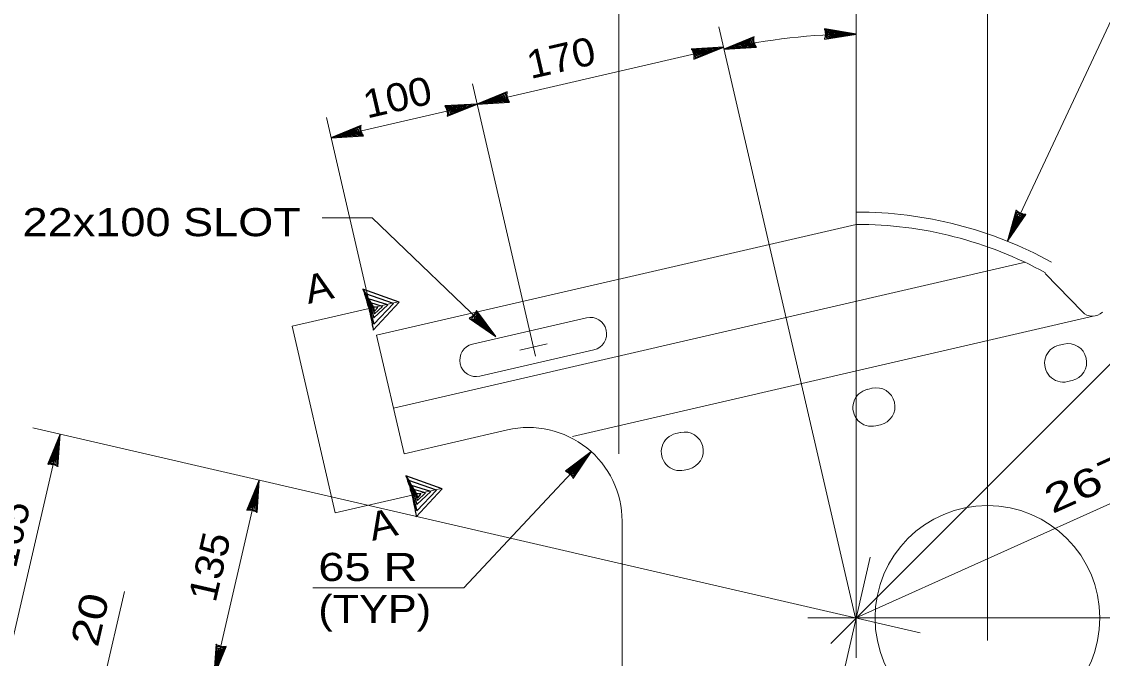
# Model space of a CAD drawing. Extents: x 1370.02 to 1375.68, y -905.51 to -897.93.
# Drawn here: x 1371.255 to 1373.659, y -900.797 to -899.382 of the extents above; entities that cross this region are included whole.
import ezdxf

# ---------------------------------------------------------------- set-up
doc = ezdxf.new("R2010")
doc.units = 0
doc.header["$LTSCALE"] = 0.025
for name, color, linetype, lineweight in [('1', 7, 'Continuous', 13), ('2', 7, 'Continuous', 13), ('3', 7, 'Continuous', 13), ('4', 7, 'Continuous', 13), ('5', 7, 'Continuous', 13), ('6', 7, 'Continuous', 13), ('7', 7, 'Continuous', 13)]:
    doc.layers.add(name, color=color, linetype=linetype, lineweight=lineweight)
doc.layers.add('8', color=7, linetype='Continuous')

msp = doc.modelspace()

# ---------------------------------------------------------------- linework, layer by layer
at = {"layer": '1'}
for p, q in [((1372.583, -900.34283), (1372.583, -899.20992)), ((1372.03367, -900.03125), (1371.933, -899.59533))]:
    msp.add_line(p, q, dxfattribs=at)
at = {"layer": '2'}
for p, q in [((1372.04458, -900.07875), (1373.111, -899.83258)), ((1372.082, -900.24108), (1373.48758, -899.91658)), ((1373.53158, -899.94192), (1373.614, -900.02725)), ((1372.25775, -900.09883), (1372.51133, -900.04033)), ((1372.47992, -900.30442), (1373.63833, -900.037)), ((1372.1055, -900.34258), (1372.04458, -900.07875)), ((1373.56233, -900.101), (1373.57258, -900.09858)), ((1372.27408, -900.16992), (1372.52775, -900.11142)), ((1373.58117, -900.18217), (1373.59133, -900.17975)), ((1373.136, -900.19933), (1373.14625, -900.19692)), ((1372.1055, -900.34258), (1372.33533, -900.2895)), ((1373.15483, -900.2805), (1373.165, -900.27808)), ((1372.70975, -900.29775), (1372.72, -900.29533)), ((1372.72858, -900.37892), (1372.73875, -900.3765)), ((1372.5905, -900.92258), (1372.5905, -900.4925))]:
    msp.add_line(p, q, dxfattribs=at)
msp.add_circle((1373.403, -900.70758), 0.25, dxfattribs=at)
for centre, radius, start, end in [((1373.11133, -900.70758), 0.875, 61.2528, 89.97634), ((1373.63648, -900.00557), 0.03125, 223.96908, 315), ((1372.51958, -900.07592), 0.0365, 283.01078, 103.0049), ((1372.26592, -900.1345), 0.0365, 103.0534, 282.95532), ((1373.58192, -900.13917), 0.04167, 283.06334, 103.03748), ((1373.57175, -900.14158), 0.04167, 103.01173, 283.05215), ((1373.15558, -900.2375), 0.04167, 283.06334, 103.03748), ((1373.14542, -900.23992), 0.04167, 103.01173, 283.05215), ((1372.38217, -900.4925), 0.20833, 0, 102.9937), ((1372.71917, -900.33833), 0.04167, 103.01173, 283.05215), ((1372.72933, -900.33592), 0.04167, 283.06334, 103.03748)]:
    msp.add_arc(centre, radius, start, end, dxfattribs=at)
at = {"layer": '3'}
for p, q in [((1371.85633, -900.05908), (1372.09217, -900.00467)), ((1371.95208, -900.474), (1371.85633, -900.05917)), ((1371.952, -900.474), (1372.18783, -900.41958))]:
    msp.add_line(p, q, dxfattribs=at)
at = {"layer": '3', "lineweight": 25}
for points in [[(1372.01375, -899.97633), (1372.01575, -899.982), (1372.01767, -899.98775), (1372.01958, -899.99342), (1372.02158, -899.99908), (1372.02308, -900.00492), (1372.0235, -900.00683), (1372.0245, -900.01075), (1372.026, -900.0145), (1372.02692, -900.01842), (1372.02792, -900.02225), (1372.02942, -900.02808), (1372.03092, -900.03592), (1372.03183, -900.03983), (1372.03383, -900.04758), (1372.03483, -900.05558), (1372.03575, -900.0615), (1372.03675, -900.06542), (1372.03675, -900.0675), (1372.09433, -900.0055), (1372.01375, -899.97633), (1372.02058, -899.987), (1372.03817, -900.05475), (1372.08175, -900.00867), (1372.02058, -899.987), (1372.02642, -899.99792), (1372.03817, -900.04033), (1372.06967, -900.01175), (1372.02642, -899.99792), (1372.03175, -900.00683), (1372.03958, -900.03167), (1372.0575, -900.01483), (1372.03175, -900.00683), (1372.03667, -900.01592), (1372.04008, -900.02542), (1372.04683, -900.0175), (1372.03667, -900.01592)], [(1372.1095, -900.39125), (1372.1115, -900.39692), (1372.11342, -900.40267), (1372.11533, -900.40833), (1372.11733, -900.414), (1372.11883, -900.41983), (1372.11925, -900.42175), (1372.12025, -900.42567), (1372.12175, -900.42942), (1372.12267, -900.43333), (1372.12367, -900.43717), (1372.12517, -900.443), (1372.12667, -900.45083), (1372.12758, -900.45475), (1372.12958, -900.4625), (1372.13058, -900.4705), (1372.1315, -900.47642), (1372.1325, -900.48033), (1372.1325, -900.48242), (1372.19008, -900.42042), (1372.1095, -900.39125), (1372.11633, -900.40192), (1372.13392, -900.46967), (1372.1775, -900.42358), (1372.11633, -900.40192), (1372.12217, -900.41283), (1372.13392, -900.45525), (1372.16542, -900.42667), (1372.12217, -900.41283), (1372.1275, -900.42175), (1372.13533, -900.44658), (1372.15325, -900.42975), (1372.1275, -900.42175), (1372.13242, -900.43083), (1372.13583, -900.44033), (1372.14258, -900.43242), (1372.13242, -900.43083)]]:
    msp.add_lwpolyline(points, dxfattribs=at)
at = {"layer": '4'}
for p, q in [((1373.44725, -899.87008), (1373.72358, -899.28142)), ((1371.92325, -899.81842), (1372.03475, -899.81842)), ((1372.03475, -899.81842), (1372.30942, -900.08208)), ((1371.22017, -900.82117), (1371.34058, -900.29908)), ((1372.23867, -900.64042), (1372.52192, -900.338)), ((1373.11133, -900.70758), (1373.90917, -900.34825)), ((1371.68258, -900.83775), (1371.78325, -900.40117)), ((1371.43267, -900.87017), (1371.48375, -900.64883)), ((1371.90233, -900.64042), (1372.23892, -900.64042))]:
    msp.add_line(p, q, dxfattribs=at)
at = {"layer": '4', "lineweight": 25}
for points in [[(1373.04033, -899.39767), (1373.04083, -899.39917), (1373.04133, -899.40067), (1373.04183, -899.40217), (1373.04233, -899.40367), (1373.04233, -899.40517), (1373.04233, -899.40567), (1373.04233, -899.40667), (1373.04283, -899.40767), (1373.04283, -899.40867), (1373.04283, -899.40967), (1373.04283, -899.41117), (1373.04233, -899.41317), (1373.04233, -899.41417), (1373.04233, -899.41617), (1373.04133, -899.41817), (1373.04083, -899.41967), (1373.04083, -899.42067), (1373.04033, -899.42117), (1373.11133, -899.40967), (1373.04033, -899.39767), (1373.04433, -899.40067), (1373.04483, -899.41817), (1373.09833, -899.40967), (1373.04433, -899.40067), (1373.04733, -899.40367), (1373.04833, -899.41467), (1373.08583, -899.40967), (1373.04733, -899.40367), (1373.05033, -899.40617), (1373.05183, -899.41267), (1373.07333, -899.40967), (1373.05033, -899.40617), (1373.05283, -899.40867), (1373.05383, -899.41117), (1373.06233, -899.40967), (1373.05283, -899.40867)], [(1372.88925, -899.439), (1372.88842, -899.43767), (1372.88758, -899.43633), (1372.88675, -899.435), (1372.88592, -899.43358), (1372.88558, -899.43217), (1372.8855, -899.43167), (1372.88525, -899.43067), (1372.88458, -899.42983), (1372.88433, -899.42883), (1372.88408, -899.42792), (1372.88375, -899.42642), (1372.88375, -899.42433), (1372.88358, -899.42342), (1372.88308, -899.42142), (1372.88358, -899.41925), (1372.88375, -899.41767), (1372.88358, -899.41675), (1372.88392, -899.41608), (1372.81733, -899.44342), (1372.88925, -899.439), (1372.88467, -899.437), (1372.88025, -899.42008), (1372.83, -899.44042), (1372.88467, -899.437), (1372.88108, -899.43475), (1372.87758, -899.42425), (1372.84217, -899.43758), (1372.88108, -899.43475), (1372.87758, -899.433), (1372.87467, -899.427), (1372.85442, -899.43475), (1372.87758, -899.433), (1372.87458, -899.43108), (1372.873, -899.42892), (1372.86508, -899.43233), (1372.87458, -899.43108)], [(1372.74433, -899.44283), (1372.74517, -899.44417), (1372.746, -899.44558), (1372.74683, -899.44692), (1372.74767, -899.44825), (1372.748, -899.44975), (1372.74808, -899.45017), (1372.74833, -899.45117), (1372.74908, -899.452), (1372.74925, -899.453), (1372.7495, -899.454), (1372.74983, -899.45542), (1372.74983, -899.4575), (1372.75, -899.4585), (1372.7505, -899.46042), (1372.74992, -899.46258), (1372.74983, -899.46417), (1372.75, -899.46517), (1372.74967, -899.46575), (1372.81625, -899.43858), (1372.74433, -899.44283), (1372.74892, -899.44492), (1372.75333, -899.46183), (1372.80358, -899.4415), (1372.74892, -899.44492), (1372.7525, -899.44717), (1372.756, -899.45758), (1372.79142, -899.44433), (1372.7525, -899.44717), (1372.756, -899.44892), (1372.75892, -899.45492), (1372.77925, -899.44717), (1372.756, -899.44892), (1372.759, -899.45075), (1372.76058, -899.453), (1372.7685, -899.44958), (1372.759, -899.45075)], [(1372.34008, -899.56083), (1372.33925, -899.5595), (1372.33842, -899.55808), (1372.33758, -899.55675), (1372.33675, -899.55542), (1372.33642, -899.55392), (1372.33633, -899.5535), (1372.33608, -899.5525), (1372.33533, -899.55167), (1372.33517, -899.55067), (1372.33492, -899.54967), (1372.33458, -899.54825), (1372.33458, -899.54617), (1372.33442, -899.54517), (1372.33392, -899.54325), (1372.3345, -899.54108), (1372.33458, -899.5395), (1372.33442, -899.5385), (1372.33475, -899.53792), (1372.26817, -899.56508), (1372.34008, -899.56083), (1372.3355, -899.55875), (1372.33108, -899.54183), (1372.28083, -899.56217), (1372.3355, -899.55875), (1372.33192, -899.5565), (1372.32842, -899.54608), (1372.293, -899.55933), (1372.33192, -899.5565), (1372.32842, -899.55475), (1372.3255, -899.54875), (1372.30517, -899.5565), (1372.32842, -899.55475), (1372.32542, -899.55292), (1372.32383, -899.55067), (1372.31592, -899.55408), (1372.32542, -899.55292)], [(1372.19625, -899.56933), (1372.19708, -899.57075), (1372.19792, -899.57208), (1372.19875, -899.57342), (1372.19958, -899.57475), (1372.19992, -899.57625), (1372.2, -899.57675), (1372.20025, -899.57767), (1372.201, -899.57858), (1372.20117, -899.5795), (1372.20142, -899.5805), (1372.20175, -899.58192), (1372.20175, -899.584), (1372.20192, -899.585), (1372.20242, -899.58692), (1372.20183, -899.58908), (1372.20175, -899.59067), (1372.20192, -899.59167), (1372.20158, -899.59225), (1372.26817, -899.56508), (1372.19625, -899.56933), (1372.20083, -899.57142), (1372.20525, -899.58833), (1372.2555, -899.568), (1372.20083, -899.57142), (1372.20442, -899.57367), (1372.20792, -899.58417), (1372.24333, -899.57083), (1372.20442, -899.57367), (1372.20792, -899.57542), (1372.21083, -899.58142), (1372.23117, -899.57367), (1372.20792, -899.57542), (1372.21092, -899.57725), (1372.2125, -899.5795), (1372.22042, -899.57608), (1372.21092, -899.57725)], [(1372.01525, -899.63583), (1372.01442, -899.63442), (1372.01358, -899.63308), (1372.01275, -899.63175), (1372.01192, -899.63042), (1372.01158, -899.62892), (1372.0115, -899.62842), (1372.01125, -899.6275), (1372.0105, -899.62658), (1372.01033, -899.62567), (1372.01008, -899.62467), (1372.00975, -899.62325), (1372.00975, -899.62117), (1372.00958, -899.62017), (1372.00908, -899.61825), (1372.00967, -899.61608), (1372.00975, -899.6145), (1372.00958, -899.6135), (1372.00992, -899.61292), (1371.94333, -899.64008), (1372.01525, -899.63583), (1372.01067, -899.63375), (1372.00625, -899.61683), (1371.956, -899.63717), (1372.01067, -899.63375), (1372.00708, -899.6315), (1372.00358, -899.621), (1371.96817, -899.63433), (1372.00708, -899.6315), (1372.00358, -899.62975), (1372.00067, -899.62375), (1371.98033, -899.6315), (1372.00358, -899.62975), (1372.00058, -899.62792), (1371.999, -899.62567), (1371.99108, -899.62908), (1372.00058, -899.62792)], [(1373.48825, -899.81092), (1373.48675, -899.81075), (1373.48517, -899.81058), (1373.48358, -899.81033), (1373.482, -899.81017), (1373.48067, -899.8095), (1373.48017, -899.80933), (1373.47925, -899.80892), (1373.47817, -899.80892), (1373.47725, -899.8085), (1373.47633, -899.80808), (1373.475, -899.80742), (1373.47342, -899.80617), (1373.4725, -899.80575), (1373.47067, -899.80483), (1373.46933, -899.80308), (1373.46817, -899.802), (1373.46725, -899.80158), (1373.467, -899.80092), (1373.44725, -899.87008), (1373.48825, -899.81092), (1373.48383, -899.81325), (1373.46783, -899.80625), (1373.45275, -899.85833), (1373.48383, -899.81325), (1373.47992, -899.81467), (1373.4695, -899.81092), (1373.45808, -899.847), (1373.47992, -899.81467), (1373.47633, -899.81633), (1373.46983, -899.81492), (1373.46342, -899.83567), (1373.47633, -899.81633), (1373.473, -899.81758), (1373.47033, -899.81742), (1373.46808, -899.82575), (1373.473, -899.81758)], [(1372.2665, -900.02425), (1372.26583, -900.02567), (1372.26517, -900.02708), (1372.2645, -900.02858), (1372.26383, -900.03), (1372.26275, -900.03108), (1372.26242, -900.03142), (1372.26175, -900.03217), (1372.26142, -900.03317), (1372.26067, -900.03392), (1372.26, -900.03467), (1372.259, -900.03575), (1372.25725, -900.03683), (1372.2565, -900.03758), (1372.25517, -900.039), (1372.253, -900.03975), (1372.25167, -900.0405), (1372.25092, -900.04117), (1372.25025, -900.04125), (1372.30942, -900.08208), (1372.2665, -900.02425), (1372.26733, -900.02917), (1372.25558, -900.04217), (1372.3, -900.07308), (1372.26733, -900.02917), (1372.26742, -900.03342), (1372.2605, -900.04208), (1372.291, -900.06442), (1372.26742, -900.03342), (1372.26783, -900.03733), (1372.26442, -900.04308), (1372.282, -900.05575), (1372.26783, -900.03733), (1372.26792, -900.04083), (1372.26692, -900.04333), (1372.27408, -900.04817), (1372.26792, -900.04083)], [(1371.31292, -900.36558), (1371.3145, -900.36542), (1371.31608, -900.36525), (1371.31767, -900.36508), (1371.31925, -900.365), (1371.32067, -900.36533), (1371.32117, -900.36542), (1371.32217, -900.36567), (1371.32325, -900.36542), (1371.32425, -900.36558), (1371.32517, -900.36583), (1371.32667, -900.36617), (1371.3285, -900.36708), (1371.3295, -900.36733), (1371.33142, -900.36775), (1371.33317, -900.36917), (1371.3345, -900.37), (1371.33542, -900.37025), (1371.33583, -900.37083), (1371.34058, -900.29908), (1371.31292, -900.36558), (1371.31675, -900.36233), (1371.33392, -900.36583), (1371.33767, -900.31175), (1371.31675, -900.36233), (1371.32033, -900.36008), (1371.33133, -900.36158), (1371.33483, -900.32392), (1371.32033, -900.36008), (1371.3235, -900.35775), (1371.33017, -900.35775), (1371.33208, -900.33608), (1371.3235, -900.35775), (1371.3265, -900.35583), (1371.32908, -900.35542), (1371.32958, -900.34683), (1371.3265, -900.35583)], [(1372.46458, -900.38158), (1372.46608, -900.38225), (1372.4675, -900.38292), (1372.46892, -900.38358), (1372.47033, -900.38425), (1372.4715, -900.38525), (1372.47183, -900.38567), (1372.47258, -900.38633), (1372.47367, -900.38667), (1372.47433, -900.38733), (1372.47508, -900.388), (1372.47617, -900.389), (1372.47733, -900.39075), (1372.478, -900.39142), (1372.4795, -900.39283), (1372.48025, -900.39492), (1372.481, -900.39625), (1372.48175, -900.397), (1372.48175, -900.39767), (1372.52192, -900.338), (1372.46458, -900.38158), (1372.46958, -900.38075), (1372.48267, -900.39233), (1372.513, -900.3475), (1372.46958, -900.38075), (1372.47375, -900.38058), (1372.4825, -900.38742), (1372.5045, -900.35658), (1372.47375, -900.38058), (1372.47767, -900.38017), (1372.48342, -900.3835), (1372.49592, -900.36575), (1372.47767, -900.38017), (1372.48117, -900.38), (1372.48367, -900.381), (1372.48842, -900.37375), (1372.48117, -900.38)], [(1371.75558, -900.46767), (1371.75717, -900.4675), (1371.75875, -900.46733), (1371.76033, -900.46717), (1371.76192, -900.46708), (1371.76333, -900.46742), (1371.76383, -900.4675), (1371.76483, -900.46775), (1371.76592, -900.4675), (1371.76692, -900.46767), (1371.76783, -900.46792), (1371.76933, -900.46825), (1371.77117, -900.46917), (1371.77217, -900.46942), (1371.77408, -900.46983), (1371.77583, -900.47125), (1371.77717, -900.47208), (1371.77817, -900.47233), (1371.7785, -900.47292), (1371.78325, -900.40117), (1371.75558, -900.46767), (1371.75942, -900.46442), (1371.77658, -900.46792), (1371.78033, -900.41383), (1371.75942, -900.46442), (1371.763, -900.46217), (1371.774, -900.46367), (1371.7775, -900.426), (1371.763, -900.46217), (1371.76617, -900.45983), (1371.77283, -900.45983), (1371.77475, -900.43817), (1371.76617, -900.45983), (1371.76917, -900.45792), (1371.77183, -900.4575), (1371.77225, -900.44892), (1371.76917, -900.45792)], [(1371.71025, -900.77125), (1371.70867, -900.77142), (1371.70708, -900.77158), (1371.7055, -900.77175), (1371.70392, -900.77183), (1371.7025, -900.7715), (1371.702, -900.77142), (1371.701, -900.77117), (1371.69992, -900.77142), (1371.69892, -900.77125), (1371.698, -900.771), (1371.6965, -900.77067), (1371.69467, -900.76975), (1371.69367, -900.7695), (1371.69175, -900.76908), (1371.69, -900.76767), (1371.68867, -900.76683), (1371.68767, -900.76658), (1371.68733, -900.766), (1371.68258, -900.83775), (1371.71025, -900.77125), (1371.70642, -900.7745), (1371.68925, -900.771), (1371.6855, -900.82508), (1371.70642, -900.7745), (1371.70283, -900.77675), (1371.69183, -900.77525), (1371.68833, -900.81292), (1371.70283, -900.77675), (1371.69967, -900.77908), (1371.693, -900.77908), (1371.69108, -900.80075), (1371.69967, -900.77908), (1371.69667, -900.781), (1371.694, -900.78142), (1371.69358, -900.79), (1371.69667, -900.781)]]:
    msp.add_lwpolyline(points, dxfattribs=at)
at = {"layer": '4'}
msp.add_lwpolyline([(1371.94333, -899.64008), (1372.26817, -899.56508), (1372.81625, -899.43858)], dxfattribs=at)
msp.add_arc((1373.11133, -900.70758), 1.29792, 90, 103.09048, dxfattribs=at)
at = {"layer": '5'}
msp.add_arc((1373.11133, -900.70758), 0.90234, 61.2528, 89.97634, dxfattribs=at)
at = {"layer": '6'}
for p, q in [((1373.11133, -900.79633), (1373.11133, -899.20233)), ((1373.403, -900.7575), (1373.403, -899.20233)), ((1373.10933, -900.708), (1372.80592, -899.39383)), ((1372.39758, -900.12567), (1372.25783, -899.52033)), ((1373.05458, -900.76433), (1374.10925, -899.70975)), ((1372.36267, -900.11217), (1372.424, -900.098)), ((1371.28008, -900.28517), (1373.2535, -900.74033)), ((1372.86225, -901.78675), (1373.1425, -900.57267)), ((1373.00325, -900.70758), (1374.4965, -900.70758))]:
    msp.add_line(p, q, dxfattribs=at)

# ---------------------------------------------------------------- texts
at = {"layer": '7'}
for s, rotation, width, p in [('170', 12.997, 1.1, (1372.38683, -899.50975)), ('100', 13.001, 1.1, (1372.02292, -899.59758)), ('267 R', 24.246, 1.4, (1373.54708, -900.47692)), ('165', 77.012, 1.05, (1371.24208, -900.59908)), ('135', 77.016, 1.1, (1371.68617, -900.6755)), ('20', 77.004, 1.25, (1371.42425, -900.7745))]:
    msp.add_text(s, height=0.0625, rotation=rotation, dxfattribs=dict(at, width=width)).set_placement(p)
for s, width, p in [('22x100 SLOT', 1.2, (1371.25708, -899.85892)), ('65 R', 1.25, (1371.91483, -900.62533)), ('(TYP)', 1.15, (1371.91483, -900.719))]:
    msp.add_text(s, height=0.0625, dxfattribs=dict(at, width=width)).set_placement(p)
at = {"layer": '8', "width": 1.1}
for p in [(1371.89258, -900.00975), (1372.035, -900.5365)]:
    msp.add_text('A', height=0.0625, rotation=12.993, dxfattribs=at).set_placement(p)

doc.saveas('drawing.dxf')
